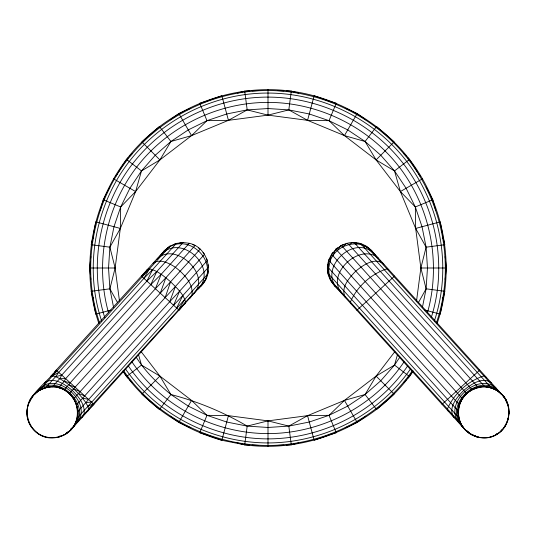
<?xml version="1.0" encoding="UTF-8"?>
<svg xmlns="http://www.w3.org/2000/svg" width="536" height="536" viewBox="0 0 536 536"><rect width="100%" height="100%" fill="white"/><g stroke="black" fill="none" stroke-linecap="round" stroke-linejoin="round"><path stroke-width="0.8" d="M113.639 307.637L109.893 288.817L115.126 268L120.339 228.436L120.674 206.976L129.9 188.263L141.484 170.924L155.239 155.239L170.924 141.484L188.263 129.9L206.976 120.674L226.728 113.967L247.183 109.893L268 108.533L288.817 109.893L309.272 113.967L329.024 120.674L347.737 129.9L365.076 141.484L380.761 155.239L394.516 170.924L406.1 188.263L415.326 206.976L422.033 226.728L426.107 247.183L427.467 268L426.107 288.817L422.361 307.637M489.911 437.095C508.483 433.108 515.598 407.4 501.83 394.416L372.587 251.753C349.392 225.629 311.148 260.255 334.826 285.963L465.409 430.1L470.742 434.307L477.127 436.994C509.187 445.383 522.533 397.116 490.453 387.809L490.313 387.769C467.519 379.97 447.299 411.172 464.062 428.626L460.431 423.326L330.591 280.254L329.452 277.42M98.939 323.63C79.898 268.797 91.388 205.362 126.503 159.427C159.808 116.078 213.335 89.68 268 89.646C330.578 89.472 391.327 124.54 422.455 178.823C447.171 222.239 453.49 276.228 437.061 323.63M416.532 300.971L420.874 268L426.107 247.183L415.661 228.436L400.392 191.566L394.516 170.924L376.098 159.902L344.434 135.608L329.024 120.674L307.564 120.339L268 115.126L247.183 109.893L228.436 120.339L191.566 135.608L170.924 141.484L159.902 159.902L135.608 191.566L120.674 206.976L113.967 226.728L109.893 247.183L108.533 268L109.893 288.817L117.525 302.518M45.687 387.769C27.349 392.097 20.549 417.484 34.264 430.395C45.6 442.193 67.04 439.111 74.618 424.633C85.861 406.194 66.29 381.197 45.687 387.769L45.547 387.809C13.547 396.72 26.653 445.456 58.873 436.994L65.258 434.307L70.591 430.1L203.258 283.229M90.336 274.499L89.646 268L90.336 261.501M90.684 258.252L90.852 256.623M92.748 238.755L92.922 237.126L91.174 244.718L109.893 247.183L120.339 228.436L135.608 191.566L141.484 170.924L159.902 159.902L191.566 135.608L206.976 120.674L228.436 120.339L268 115.126L288.817 109.893L307.564 120.339L344.434 135.608L365.076 141.484L376.098 159.902L400.392 191.566L415.326 206.976L415.661 228.436L420.874 268L426.107 288.817L418.475 302.518M426.107 288.817L444.826 291.283L443.078 298.874L443.252 297.245M445.148 279.377L445.315 277.749M445.664 274.499L446.354 268L445.664 261.501M70.591 430.1C84.239 416.968 76.809 391.682 58.471 387.662L64.193 381.351L65.647 378.651L150.824 284.623L161.175 274.291L189.262 243.284C208.524 247.331 215.318 275.048 199.606 287.122M208.203 270.961L207.854 273.916L77.063 418.294M413.202 371.033C376.5 424.485 308.796 453.423 244.718 444.826L247.183 426.107C223.405 412.137 197.617 401.457 170.924 394.516C157.906 383.716 145.424 371.863 136.385 357.445M288.817 109.893L291.283 91.174L286.291 90.973M336.052 287.001C330.29 281.413 327.469 272.563 327.831 264.697M93.217 235.518L95.723 221.837L120.339 228.436M442.783 300.482L440.277 314.163L425.001 310.069M490.313 387.769C511.572 392.573 515.746 424.304 496.463 434.448C481.77 443.352 461.911 433.497 458.327 417.216L329.091 274.553L328.669 268.054L331.442 254.305L332.93 252.456M505.207 426.073L505.535 424.452M460.431 423.326L458.937 418.294L457.912 410.723C459.124 389.645 487.559 378.543 502.031 394.663L496.906 390.282L367.669 247.612C354.638 238.788 334.611 246.614 329.955 261.615L459.379 404.848C455.58 416.485 461.737 431.192 473.482 435.071M399.615 357.445L394.516 365.076L380.761 380.761L365.076 394.516L347.737 406.1L329.024 415.326L309.272 422.033L288.817 426.107L268 420.874L228.436 415.661L221.837 440.277C182.294 429.236 146.207 404.941 122.798 371.033M307.564 120.339L314.163 95.723L328.803 100.942L326.411 100.319M100.373 210.085L103.227 199.747L109.793 187.218M141.176 351.69L159.902 376.098L170.924 394.516L188.263 406.1L206.976 415.326L226.728 422.033L247.183 426.107L268 420.874L307.564 415.661L329.024 415.326L344.434 400.392L376.098 376.098L394.516 365.076L397.451 354.758M427.433 312.441L427.969 310.867C441.074 261.823 430.267 207.472 399.387 167.178C368.467 126.931 318.759 102.416 268 102.389C217.241 102.416 167.534 126.931 136.613 167.178C105.733 207.472 94.926 261.823 108.031 310.867L108.567 312.441M431.205 317.714C447.701 265.957 436.472 207.003 403.575 163.969C371.662 122.436 320.374 97.143 268 97.11C208.042 96.936 149.832 130.543 120.004 182.555C96.929 223.083 90.638 273.125 104.795 317.714M434.348 321.017C452.29 267.571 440.9 206.132 406.791 161.504C374.121 118.985 321.62 93.096 268 93.063C206.621 92.889 147.038 127.287 116.5 180.531C92.527 222.654 86.196 274.881 101.652 321.017M436.505 322.572C455.084 268.181 443.587 205.449 408.807 159.956C375.669 116.815 322.397 90.551 268 90.517C205.73 90.336 145.276 125.243 114.295 179.259C89.84 222.226 83.482 275.584 99.495 322.572M73.767 398.683L165.148 297.607L170.595 281.775C164.277 276.529 157.718 270.546 149.437 268.878L147.44 269.407L56.206 370.095C46.022 383.93 27.102 394.322 26.813 413.216C27.269 424.311 35.309 434.361 46.089 437.095M160.264 293.179L165.872 277.762L195.077 245.528L192.759 244.61M501.83 394.416L506.058 400.131C500.658 390.342 489.107 384.567 478.079 387.173L471.874 389.478L466.615 393.498L462.233 398.683C458.716 404.218 457.851 410.797 458.327 417.216M29.989 401.437L30.854 399.119L34.726 393.826L39.905 389.786L170.093 246.078L176.344 243.424L183.071 242.52L189.262 243.284M76.621 404.848L169.704 301.728L175.426 286.465L204.558 254.305L203.07 252.456M206.548 277.42L205.409 280.254L93.324 403.729L88.581 409.223L87.911 410.978L89.385 409.002M146.991 270.573L147.44 269.407L164.76 250.285L170.093 246.078L167.574 248.027M184.893 303.919L185.563 302.163C183.56 293.721 176.445 287.711 170.595 281.775M64.287 389.907L70.196 382.778L155.373 288.75L161.175 274.291M228.436 415.661L206.976 415.326L199.747 432.773L206.454 434.83M329.024 120.674L336.253 103.227L329.546 101.17M77.747 411.541L173.617 305.272L179.594 291.169L207.412 260.469L206.434 258.238M457.912 410.723L328.669 268.054L328.588 260.469L329.566 258.238M462.099 398.328L332.863 255.665L335.824 249.119L337.693 247.753M500.825 431.266L501.488 429.805M150.824 284.623L156.767 271.558L183.071 242.52L179.774 242.955M33.969 394.663L39.296 390.456L45.547 387.809L52.28 386.898L59.784 378.61L61.734 375.106L146.911 281.078L152.619 269.608L176.344 243.424L173.336 244.677M176.619 307.992L182.816 295.557L208.538 267.163L208.169 264.697M459.191 404.278L462.233 398.683L466.615 393.498L335.824 249.119M170.24 416.204L178.823 422.455L191.566 400.392L159.902 376.098L141.484 365.076L138.549 354.758M344.434 135.608L357.177 113.545L365.76 119.796M45.547 387.809L55.637 376.667L58.732 372.386L143.909 278.365L149.437 268.878M44.032 384.165L45.091 382.382C54.297 376.708 65.117 384.506 72.233 390.349C78.524 396.566 85.519 404.754 84.038 414.234L82.276 417.196L81.043 417.886M190.26 297.996L192.022 295.035C193.449 283.39 183.855 273.842 175.379 267.276C169.095 263.25 160.157 258.292 153.075 263.183M247.183 426.107L268 427.467L288.817 426.107L307.564 415.661L344.434 400.392L365.076 394.516L376.098 376.098L394.824 351.69M178.501 309.701L184.853 299.309M115.823 176.297L117.598 173.49M118.49 172.083L126.503 159.427L128.245 157.664M407.755 378.336L409.497 376.573L412.613 371.656M404.017 361.894C374.289 406.456 321.372 433.517 268 433.611C214.628 433.517 161.711 406.456 131.983 361.894M407.715 365.833C376.902 411.259 322.699 438.783 268 438.89C213.301 438.783 159.098 411.259 128.285 365.833M410.422 369.063C378.744 415.018 323.644 442.837 268 442.937C212.357 442.837 157.256 415.018 125.578 369.063M412.492 370.53C380.352 417.155 324.454 445.376 268 445.483C211.546 445.376 155.648 417.155 123.508 370.53M39.135 389.471C56.334 369.17 95.14 404.687 76.099 423.46M157.014 259.169C174.823 240.409 212.276 275.216 193.53 293.829M34.813 394.369C54.377 366.684 98.088 408.305 70.765 428.854M159.494 256.737C177.791 230.855 219.338 265.963 198.4 289.005M162.998 252.483C184.712 227.251 223.278 262.225 200.625 286.552M337.184 250.62L340.923 245.528L343.241 244.61M495.726 434.85L496.664 433.577M162.971 252.711L164.76 250.285L162.884 252.771M142.02 276.656L147.44 269.407M170.924 394.516L159.427 409.497L141.886 394.114L159.902 376.098M365.076 141.484L376.573 126.503L394.114 141.886L376.098 159.902M51.764 375.716L53.245 373.847M54.726 371.971L56.206 370.095L93.968 404.312L88.581 409.223L74.618 424.633M185.563 302.163L179.145 310.284L141.377 276.074L146.174 271.705M29.942 400.131L32.455 397.35M39.296 390.456C66.585 372.942 94.611 416.03 66.209 433.255M69.385 393.498L200.176 249.119L198.307 247.753M59.007 436.954L60.099 435.748M65.258 434.307L67.322 432.029M165.148 297.607L175.426 286.465M169.704 301.728L179.594 291.169M173.617 305.272L182.816 295.557M155.373 288.75L165.872 277.762M129.397 156.492L132.298 153.551M403.702 382.449L406.603 379.508M143.909 278.365L152.619 269.608M146.911 281.078L156.767 271.558M394.623 276.074L356.855 310.284M56.849 370.678L50.458 376.46L52.454 375.93L58.732 372.386M442.033 404.312L479.794 370.095M496.906 390.282L491.036 387.588L361.8 244.925L359.656 243.424L355.375 243.867L352.929 242.52L348.842 244.51L346.738 243.284L342.631 246.815L340.923 245.528M123.387 371.656L126.503 376.573L141.484 365.076M394.516 170.924L409.497 159.427L417.511 172.083M170.24 119.796L178.823 113.545L184.799 110.892M351.201 425.108L357.177 422.455L365.76 416.204M466.421 393.283L471.714 389.907L477.529 387.662M400.392 191.566L422.455 178.823M88.581 409.223L87.871 406.368L93.324 403.729M186.294 110.228L190.769 108.239M204.209 102.269L206.447 101.277M329.553 434.723L331.791 433.731M345.231 427.762L349.707 425.772M491.036 387.588L484.611 386.53C454.856 386.912 448.203 428.445 477.127 436.994M415.326 206.976L432.773 199.747L426.207 187.218M58.873 436.994C87.1 429.477 81.492 386.851 52.28 386.898M206.454 101.17L199.747 103.227L206.976 120.674M329.546 434.83L336.253 432.773L329.024 415.326M110.999 310.069L95.723 314.163L93.217 300.482M415.661 228.436L440.277 221.837L442.783 235.518M209.589 100.319L207.198 100.942L221.837 95.723L228.436 120.339M237.535 93.043L244.718 91.174L249.709 90.973M286.291 445.027L291.283 444.826L298.465 442.957M326.411 435.681L328.803 435.058L314.163 440.277L307.564 415.661M52.454 375.93L55.637 376.667L61.734 375.106M109.893 288.817L91.174 291.283L92.922 298.874L92.922 297.205M426.107 247.183L444.826 244.718L443.078 237.126L443.078 238.795M55.637 376.667C67.844 382.248 78.022 391.823 85.834 402.616L91.442 402.02M478.42 436.807L476.993 436.954L474.849 435.453M252.201 90.865L258.024 90.631M277.976 445.369L283.799 445.135M89.646 268L115.126 268L119.468 300.971M420.874 268L446.354 268M59.784 378.61L65.647 378.651M277.976 90.631L283.799 90.865M209.589 435.681L207.198 435.058L221.837 440.277L244.718 444.826L249.709 445.027M252.201 445.135L258.024 445.369M352.929 242.52L356.226 242.955M82.611 398.228L88.44 399.3M64.193 381.351L70.196 382.778M291.283 91.174L298.465 93.043M237.535 442.957L244.718 444.826M78.444 393.525L84.527 395.756M388.714 269.554L386.925 268.871C371.247 273.755 356.855 286.794 350.45 301.922L350.953 303.765M449.724 411.507L447.935 410.824L447.433 408.975C453.838 393.853 468.23 380.815 483.908 375.93L485.696 376.614L486.031 377.847M68.889 384.821L75.087 387.2M103.227 199.747L120.674 206.976M359.656 243.424L362.664 244.677M73.613 388.835L79.971 391.628M329.553 101.277L331.791 102.269M345.231 108.239L349.707 110.228M351.201 110.892L357.177 113.545M178.823 422.455L184.799 425.108M186.294 425.772L190.769 427.762M204.209 433.731L206.447 434.723M361.8 244.925L367.669 247.612L371.24 250.285L373.116 252.771M113.545 178.823L135.608 191.566M491.197 382.684C482.152 376.352 470.896 384.52 463.767 390.349C457.262 396.875 448.029 407.266 453.436 416.894L454.575 417.645M327.798 270.961L328.146 273.916L329.091 274.553M327.463 267.163L328.669 268.054M378.49 258.272C359.87 241.924 324.843 274.539 341.988 293.44M495.921 387.903C477.301 371.555 442.274 404.171 459.419 423.072M126.503 159.427L141.484 170.924M394.516 365.076L409.497 376.573M365.907 246.078L368.426 248.027M332.742 283.229L335.804 286.653M340.943 291.604C313.104 271.444 356.078 229.247 376.238 256.329M463.064 427.159C440.471 405.075 482.092 368.359 500.919 393.967M367.669 247.612L372.587 251.753M328.588 260.469L329.955 261.615M465.905 430.18L468.98 432.766L467.345 430.964M334.618 285.715L335.757 286.693M331.442 254.305L332.863 255.665M191.566 400.392L206.976 415.326M159.902 159.902L141.886 141.886L159.427 126.503L170.924 141.484M376.098 376.098L394.114 394.114L376.573 409.497L365.076 394.516M403.702 153.551L406.603 156.492M407.755 157.664L409.497 159.427M126.503 376.573L128.245 378.336M129.397 379.508L132.298 382.449M355.375 243.867L484.611 386.53M348.842 244.51L478.079 387.173M342.631 246.815L471.874 389.478M330.591 280.254L334.826 285.963M371.24 250.285L373.029 252.711M374.409 254.406L375.314 255.732M418.402 173.49L420.177 176.297M379.736 260.288L380.567 261.635M178.823 113.545L191.566 135.608M344.434 400.392L357.177 422.455M85.834 402.616L87.871 406.368M383.843 264.69L383.213 263.484C374.168 257.153 362.912 265.32 355.783 271.149C349.278 277.675 340.045 288.067 345.452 297.694M505.796 400.472L508.503 406.462M328.146 273.916L331.188 280.663M432.773 199.747L435.627 210.085M109.893 247.183L115.126 268M508.369 409.524L509.187 413.216M244.718 91.174L247.183 109.893M288.817 426.107L291.283 444.826M443.078 237.126L443.252 238.755M445.148 256.623L445.315 258.252M90.684 277.749L90.852 279.377M92.748 297.245L92.922 298.874M508.048 418.395L508.061 419.916M443.078 297.205L443.078 298.874M268 89.646L268 115.126M268 420.874L268 446.354M92.922 237.126L92.922 238.795"/></g></svg>
